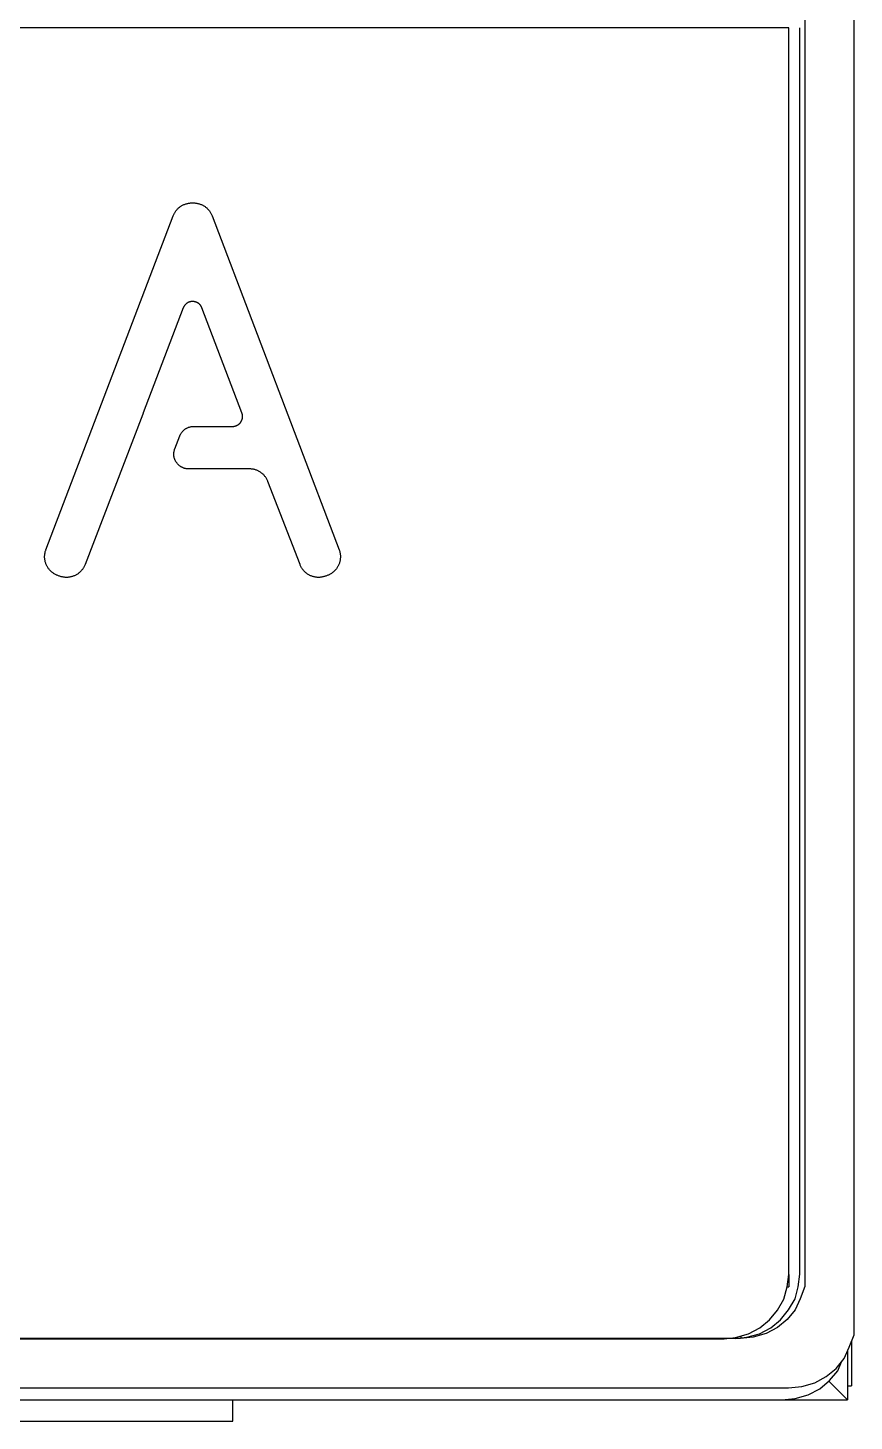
# Model space of a CAD drawing. Header units: millimetres. Extents: x -1283 to 2747, y -259 to 2557.
# Drawn here: x 1809.7 to 1860.1, y 370.2 to 455.2 of the extents above; entities that cross this region are included whole.
import ezdxf

# ---------------------------------------------------------------- set-up
doc = ezdxf.new("R2010")
doc.units = ezdxf.units.MM
doc.header["$MEASUREMENT"] = 0
doc.layers.add('Utwórz2D linie widoczne', color=7, linetype='Continuous', true_color=0x000000)

msp = doc.modelspace()

# ---------------------------------------------------------------- linework, layer by layer
at = {"layer": 'Utwórz2D linie widoczne'}
for p, q in [((1860.051, 375.439), (1860.051, 749)), ((1857.051, 746.05), (1857.051, 378.388)), ((1856.06, 455.208), (1483.06, 455.208)), ((1856.06, 379.134), (1856.06, 455.208)), ((1856.741, 379.145), (1856.741, 455.218)), ((1818.567, 443.86), (1818.586, 443.897)), ((1818.586, 443.897), (1818.607, 443.934)), ((1818.607, 443.934), (1818.629, 443.969)), ((1818.629, 443.969), (1818.652, 444.004)), ((1818.652, 444.004), (1818.677, 444.038)), ((1818.677, 444.038), (1818.702, 444.071)), ((1818.702, 444.071), (1818.729, 444.104)), ((1818.729, 444.104), (1818.757, 444.135)), ((1818.757, 444.135), (1818.786, 444.165)), ((1818.786, 444.165), (1818.815, 444.195)), ((1818.815, 444.195), (1818.846, 444.223)), ((1818.846, 444.223), (1818.878, 444.25)), ((1818.878, 444.25), (1818.911, 444.276)), ((1818.911, 444.276), (1818.945, 444.301)), ((1818.945, 444.301), (1818.979, 444.325)), ((1818.979, 444.325), (1819.014, 444.347)), ((1819.014, 444.347), (1819.05, 444.369)), ((1819.05, 444.369), (1819.087, 444.389)), ((1819.087, 444.389), (1819.125, 444.408)), ((1819.125, 444.408), (1819.163, 444.425)), ((1819.163, 444.425), (1819.201, 444.441)), ((1819.201, 444.441), (1819.24, 444.456)), ((1819.24, 444.456), (1819.28, 444.47)), ((1819.28, 444.47), (1819.32, 444.482)), ((1819.32, 444.482), (1819.361, 444.492)), ((1819.361, 444.492), (1819.401, 444.502)), ((1819.401, 444.502), (1819.442, 444.51)), ((1819.442, 444.51), (1819.484, 444.516)), ((1819.484, 444.516), (1819.525, 444.521)), ((1819.525, 444.521), (1819.567, 444.525)), ((1819.567, 444.525), (1819.609, 444.527)), ((1819.609, 444.527), (1819.651, 444.528)), ((1819.651, 444.528), (1819.753, 444.528)), ((1819.753, 444.528), (1819.794, 444.527)), ((1819.794, 444.527), (1819.836, 444.525)), ((1819.836, 444.525), (1819.878, 444.521)), ((1819.878, 444.521), (1819.92, 444.516)), ((1819.92, 444.516), (1819.961, 444.51)), ((1819.961, 444.51), (1820.002, 444.502)), ((1820.002, 444.502), (1820.043, 444.492)), ((1820.043, 444.492), (1820.084, 444.482)), ((1820.084, 444.482), (1820.124, 444.47)), ((1820.124, 444.47), (1820.163, 444.456)), ((1820.163, 444.456), (1820.203, 444.441)), ((1820.203, 444.441), (1820.241, 444.425)), ((1820.241, 444.425), (1820.279, 444.408)), ((1820.279, 444.408), (1820.317, 444.389)), ((1820.317, 444.389), (1820.354, 444.369)), ((1820.354, 444.369), (1820.39, 444.347)), ((1820.39, 444.347), (1820.425, 444.325)), ((1820.425, 444.325), (1820.459, 444.301)), ((1820.459, 444.301), (1820.493, 444.276)), ((1820.493, 444.276), (1820.526, 444.25)), ((1820.526, 444.25), (1820.558, 444.223)), ((1820.558, 444.223), (1820.589, 444.194)), ((1820.589, 444.194), (1820.618, 444.165)), ((1820.618, 444.165), (1820.647, 444.135)), ((1820.647, 444.135), (1820.675, 444.103)), ((1820.675, 444.103), (1820.702, 444.071)), ((1820.702, 444.071), (1820.727, 444.038)), ((1820.727, 444.038), (1820.752, 444.004)), ((1820.752, 444.004), (1820.775, 443.969)), ((1820.775, 443.969), (1820.797, 443.933)), ((1820.797, 443.933), (1820.818, 443.897)), ((1820.818, 443.897), (1820.837, 443.86)), ((1810.754, 423.365), (1818.516, 443.745)), ((1818.516, 443.745), (1818.532, 443.784)), ((1818.532, 443.784), (1818.549, 443.823)), ((1818.549, 443.823), (1818.567, 443.86)), ((1820.837, 443.86), (1820.856, 443.822)), ((1820.856, 443.822), (1820.872, 443.784)), ((1820.872, 443.784), (1820.888, 443.745)), ((1820.888, 443.745), (1828.637, 423.364)), ((1819.133, 438.123), (1816.688, 431.71)), ((1819.14, 438.143), (1819.133, 438.123)), ((1819.149, 438.162), (1819.14, 438.143)), ((1819.158, 438.181), (1819.149, 438.162)), ((1819.168, 438.199), (1819.158, 438.181)), ((1819.178, 438.218), (1819.168, 438.199)), ((1819.189, 438.235), (1819.178, 438.218)), ((1819.201, 438.253), (1819.189, 438.235)), ((1819.213, 438.27), (1819.201, 438.253)), ((1819.226, 438.286), (1819.213, 438.27)), ((1819.239, 438.303), (1819.226, 438.286)), ((1819.253, 438.318), (1819.239, 438.303)), ((1819.268, 438.333), (1819.253, 438.318)), ((1819.283, 438.348), (1819.268, 438.333)), ((1819.298, 438.362), (1819.283, 438.348)), ((1819.314, 438.376), (1819.298, 438.362)), ((1819.33, 438.389), (1819.314, 438.376)), ((1819.347, 438.401), (1819.33, 438.389)), ((1819.364, 438.413), (1819.347, 438.401)), ((1819.382, 438.424), (1819.364, 438.413)), ((1819.4, 438.435), (1819.382, 438.424)), ((1819.418, 438.445), (1819.4, 438.435)), ((1819.437, 438.455), (1819.418, 438.445)), ((1819.456, 438.463), (1819.437, 438.455)), ((1819.476, 438.471), (1819.456, 438.463)), ((1819.495, 438.479), (1819.476, 438.471)), ((1819.515, 438.486), (1819.495, 438.479)), ((1819.535, 438.492), (1819.515, 438.486)), ((1819.555, 438.497), (1819.535, 438.492)), ((1819.576, 438.502), (1819.555, 438.497)), ((1819.596, 438.506), (1819.576, 438.502)), ((1819.617, 438.509), (1819.596, 438.506)), ((1819.638, 438.511), (1819.617, 438.509)), ((1819.659, 438.513), (1819.638, 438.511)), ((1819.68, 438.514), (1819.659, 438.513)), ((1819.701, 438.514), (1819.68, 438.514)), ((1819.721, 438.514), (1819.701, 438.514)), ((1819.742, 438.513), (1819.721, 438.514)), ((1819.763, 438.511), (1819.742, 438.513)), ((1819.784, 438.509), (1819.763, 438.511)), ((1819.805, 438.505), (1819.784, 438.509)), ((1819.825, 438.501), (1819.805, 438.505)), ((1819.846, 438.497), (1819.825, 438.501)), ((1819.866, 438.491), (1819.846, 438.497)), ((1819.886, 438.485), (1819.866, 438.491)), ((1819.906, 438.479), (1819.886, 438.485)), ((1819.925, 438.471), (1819.906, 438.479)), ((1819.945, 438.463), (1819.925, 438.471)), ((1819.964, 438.454), (1819.945, 438.463)), ((1819.983, 438.445), (1819.964, 438.454)), ((1820.001, 438.435), (1819.983, 438.445)), ((1820.019, 438.424), (1820.001, 438.435)), ((1820.037, 438.413), (1820.019, 438.424)), ((1820.054, 438.401), (1820.037, 438.413)), ((1820.071, 438.388), (1820.054, 438.401)), ((1820.087, 438.375), (1820.071, 438.388)), ((1820.103, 438.362), (1820.087, 438.375)), ((1820.118, 438.348), (1820.103, 438.362)), ((1820.133, 438.333), (1820.118, 438.348)), ((1820.148, 438.318), (1820.133, 438.333)), ((1820.162, 438.302), (1820.148, 438.318)), ((1820.175, 438.286), (1820.162, 438.302)), ((1820.188, 438.269), (1820.175, 438.286)), ((1820.2, 438.252), (1820.188, 438.269)), ((1820.212, 438.235), (1820.2, 438.252)), ((1820.223, 438.217), (1820.212, 438.235)), ((1820.233, 438.199), (1820.223, 438.217)), ((1820.243, 438.18), (1820.233, 438.199)), ((1820.252, 438.161), (1820.243, 438.18)), ((1820.26, 438.142), (1820.252, 438.161)), ((1820.268, 438.123), (1820.26, 438.142)), ((1822.705, 431.709), (1820.268, 438.123)), ((1816.666, 431.642), (1813.137, 422.451)), ((1816.671, 431.659), (1816.666, 431.642)), ((1816.676, 431.676), (1816.671, 431.659)), ((1816.682, 431.693), (1816.676, 431.676)), ((1816.688, 431.71), (1816.682, 431.693)), ((1822.625, 431.132), (1822.637, 431.149)), ((1822.637, 431.149), (1822.649, 431.166)), ((1822.649, 431.166), (1822.66, 431.184)), ((1822.66, 431.184), (1822.67, 431.202)), ((1822.67, 431.202), (1822.68, 431.221)), ((1822.68, 431.221), (1822.689, 431.24)), ((1822.689, 431.24), (1822.698, 431.259)), ((1822.698, 431.259), (1822.705, 431.278)), ((1822.712, 431.69), (1822.705, 431.709)), ((1822.705, 431.278), (1822.712, 431.298)), ((1822.719, 431.67), (1822.712, 431.69)), ((1822.712, 431.298), (1822.719, 431.318)), ((1822.724, 431.649), (1822.719, 431.67)), ((1822.719, 431.318), (1822.725, 431.338)), ((1822.729, 431.629), (1822.724, 431.649)), ((1822.725, 431.338), (1822.73, 431.359)), ((1822.734, 431.609), (1822.729, 431.629)), ((1822.73, 431.359), (1822.734, 431.379)), ((1822.737, 431.588), (1822.734, 431.609)), ((1822.734, 431.379), (1822.738, 431.4)), ((1822.74, 431.567), (1822.737, 431.588)), ((1822.738, 431.4), (1822.74, 431.421)), ((1822.742, 431.546), (1822.74, 431.567)), ((1822.74, 431.421), (1822.743, 431.442)), ((1822.744, 431.525), (1822.742, 431.546)), ((1822.743, 431.442), (1822.744, 431.462)), ((1822.745, 431.504), (1822.744, 431.525)), ((1822.744, 431.462), (1822.745, 431.483)), ((1822.745, 431.483), (1822.745, 431.504)), ((1818.615, 429.524), (1818.915, 430.306)), ((1818.915, 430.306), (1818.927, 430.334)), ((1818.927, 430.334), (1818.939, 430.363)), ((1818.939, 430.363), (1818.953, 430.391)), ((1818.94, 430.365), (1818.948, 430.381)), ((1818.948, 430.381), (1818.956, 430.397)), ((1818.953, 430.391), (1818.967, 430.418)), ((1818.967, 430.418), (1818.983, 430.445)), ((1818.983, 430.445), (1818.999, 430.472)), ((1818.999, 430.472), (1819.017, 430.498)), ((1819.017, 430.498), (1819.035, 430.523)), ((1819.035, 430.523), (1819.054, 430.548)), ((1819.054, 430.548), (1819.074, 430.572)), ((1819.074, 430.572), (1819.095, 430.595)), ((1819.095, 430.595), (1819.116, 430.617)), ((1819.116, 430.617), (1819.138, 430.639)), ((1819.138, 430.639), (1819.161, 430.66)), ((1819.161, 430.66), (1819.185, 430.68)), ((1819.185, 430.68), (1819.209, 430.7)), ((1819.209, 430.7), (1819.235, 430.718)), ((1819.235, 430.718), (1819.26, 430.736)), ((1819.26, 430.736), (1819.286, 430.752)), ((1819.286, 430.752), (1819.313, 430.768)), ((1819.313, 430.768), (1819.341, 430.783)), ((1819.341, 430.783), (1819.368, 430.797)), ((1819.368, 430.797), (1819.397, 430.81)), ((1819.397, 430.81), (1819.425, 430.822)), ((1819.425, 430.822), (1819.455, 430.833)), ((1819.455, 430.833), (1819.484, 430.843)), ((1819.484, 430.843), (1819.514, 430.852)), ((1819.514, 430.852), (1819.544, 430.86)), ((1819.544, 430.86), (1819.574, 430.867)), ((1819.574, 430.867), (1819.605, 430.873)), ((1819.605, 430.873), (1819.636, 430.878)), ((1819.636, 430.878), (1819.667, 430.881)), ((1819.667, 430.881), (1819.698, 430.884)), ((1819.698, 430.884), (1819.729, 430.886)), ((1819.729, 430.886), (1819.76, 430.886)), ((1819.76, 430.886), (1822.137, 430.886)), ((1822.137, 430.886), (1822.158, 430.887)), ((1822.158, 430.887), (1822.179, 430.888)), ((1822.179, 430.888), (1822.2, 430.889)), ((1822.2, 430.889), (1822.221, 430.892)), ((1822.221, 430.892), (1822.242, 430.895)), ((1822.242, 430.895), (1822.262, 430.899)), ((1822.262, 430.899), (1822.283, 430.904)), ((1822.283, 430.904), (1822.303, 430.909)), ((1822.303, 430.909), (1822.323, 430.915)), ((1822.323, 430.915), (1822.343, 430.922)), ((1822.343, 430.922), (1822.363, 430.93)), ((1822.363, 430.93), (1822.382, 430.938)), ((1822.382, 430.938), (1822.401, 430.946)), ((1822.401, 430.946), (1822.42, 430.956)), ((1822.42, 430.956), (1822.438, 430.966)), ((1822.438, 430.966), (1822.456, 430.977)), ((1822.456, 430.977), (1822.474, 430.988)), ((1822.474, 430.988), (1822.491, 431)), ((1822.491, 431), (1822.508, 431.012)), ((1822.508, 431.012), (1822.524, 431.025)), ((1822.524, 431.025), (1822.54, 431.039)), ((1822.54, 431.039), (1822.556, 431.053)), ((1822.556, 431.053), (1822.571, 431.068)), ((1822.571, 431.068), (1822.585, 431.083)), ((1822.585, 431.083), (1822.599, 431.099)), ((1822.599, 431.099), (1822.612, 431.115)), ((1822.612, 431.115), (1822.625, 431.132)), ((1818.578, 429.404), (1818.586, 429.435)), ((1818.586, 429.435), (1818.595, 429.465)), ((1818.595, 429.465), (1818.604, 429.494)), ((1818.604, 429.494), (1818.615, 429.524)), ((1818.555, 429.218), (1818.556, 429.249)), ((1818.555, 429.187), (1818.555, 429.218)), ((1818.556, 429.155), (1818.555, 429.187)), ((1818.556, 429.249), (1818.558, 429.281)), ((1818.558, 429.124), (1818.556, 429.155)), ((1818.558, 429.281), (1818.562, 429.312)), ((1818.561, 429.093), (1818.558, 429.124)), ((1818.565, 429.062), (1818.561, 429.093)), ((1818.562, 429.312), (1818.566, 429.343)), ((1818.571, 429.031), (1818.565, 429.062)), ((1818.566, 429.343), (1818.572, 429.374)), ((1818.577, 429.001), (1818.571, 429.031)), ((1818.572, 429.374), (1818.578, 429.404)), ((1818.584, 428.97), (1818.577, 429.001)), ((1818.593, 428.94), (1818.584, 428.97)), ((1818.602, 428.91), (1818.593, 428.94)), ((1818.613, 428.881), (1818.602, 428.91)), ((1818.624, 428.852), (1818.613, 428.881)), ((1818.637, 428.823), (1818.624, 428.852)), ((1818.65, 428.795), (1818.637, 428.823)), ((1818.665, 428.767), (1818.65, 428.795)), ((1818.68, 428.74), (1818.665, 428.767)), ((1818.697, 428.713), (1818.68, 428.74)), ((1818.714, 428.687), (1818.697, 428.713)), ((1818.732, 428.661), (1818.714, 428.687)), ((1818.751, 428.637), (1818.732, 428.661)), ((1818.771, 428.612), (1818.751, 428.637)), ((1818.792, 428.589), (1818.771, 428.612)), ((1818.813, 428.566), (1818.792, 428.589)), ((1818.836, 428.544), (1818.813, 428.566)), ((1818.859, 428.523), (1818.836, 428.544)), ((1818.882, 428.503), (1818.859, 428.523)), ((1818.907, 428.483), (1818.882, 428.503)), ((1818.932, 428.464), (1818.907, 428.483)), ((1818.958, 428.447), (1818.932, 428.464)), ((1818.984, 428.43), (1818.958, 428.447)), ((1819.011, 428.414), (1818.984, 428.43)), ((1819.038, 428.399), (1819.011, 428.414)), ((1819.066, 428.384), (1819.038, 428.399)), ((1819.095, 428.371), (1819.066, 428.384)), ((1819.124, 428.359), (1819.095, 428.371)), ((1819.153, 428.348), (1819.124, 428.359)), ((1819.183, 428.338), (1819.153, 428.348)), ((1819.213, 428.329), (1819.183, 428.338)), ((1819.243, 428.321), (1819.213, 428.329)), ((1819.273, 428.314), (1819.243, 428.321)), ((1819.304, 428.308), (1819.273, 428.314)), ((1819.335, 428.303), (1819.304, 428.308)), ((1819.366, 428.299), (1819.335, 428.303)), ((1819.397, 428.297), (1819.366, 428.299)), ((1819.429, 428.295), (1819.397, 428.297)), ((1819.46, 428.294), (1819.429, 428.295)), ((1823.166, 428.294), (1819.46, 428.294)), ((1823.208, 428.294), (1823.166, 428.294)), ((1823.249, 428.292), (1823.208, 428.294)), ((1823.291, 428.288), (1823.249, 428.292)), ((1823.332, 428.283), (1823.291, 428.288)), ((1823.374, 428.277), (1823.332, 428.283)), ((1823.415, 428.269), (1823.374, 428.277)), ((1823.455, 428.259), (1823.415, 428.269)), ((1823.496, 428.249), (1823.455, 428.259)), ((1823.536, 428.237), (1823.496, 428.249)), ((1823.575, 428.223), (1823.536, 428.237)), ((1823.614, 428.209), (1823.575, 428.223)), ((1823.653, 428.193), (1823.614, 428.209)), ((1823.691, 428.175), (1823.653, 428.193)), ((1823.728, 428.157), (1823.691, 428.175)), ((1823.765, 428.137), (1823.728, 428.157)), ((1823.801, 428.115), (1823.765, 428.137)), ((1823.836, 428.093), (1823.801, 428.115)), ((1823.87, 428.069), (1823.836, 428.093)), ((1823.904, 428.045), (1823.87, 428.069)), ((1823.937, 428.019), (1823.904, 428.045)), ((1823.968, 427.992), (1823.937, 428.019)), ((1823.999, 427.964), (1823.968, 427.992)), ((1824.029, 427.934), (1823.999, 427.964)), ((1824.058, 427.904), (1824.029, 427.934)), ((1824.086, 427.873), (1824.058, 427.904)), ((1824.112, 427.841), (1824.086, 427.873)), ((1824.138, 427.808), (1824.112, 427.841)), ((1824.162, 427.774), (1824.138, 427.808)), ((1824.186, 427.74), (1824.162, 427.774)), ((1824.208, 427.704), (1824.186, 427.74)), ((1824.229, 427.668), (1824.208, 427.704)), ((1824.248, 427.631), (1824.229, 427.668)), ((1824.267, 427.594), (1824.248, 427.631)), ((1824.284, 427.556), (1824.267, 427.594)), ((1824.299, 427.517), (1824.284, 427.556)), ((1826.254, 422.451), (1824.299, 427.517)), ((1810.675, 422.953), (1810.676, 422.995)), ((1810.675, 422.911), (1810.675, 422.953)), ((1810.676, 422.869), (1810.675, 422.911)), ((1810.676, 422.995), (1810.679, 423.037)), ((1810.679, 422.827), (1810.676, 422.869)), ((1810.679, 423.037), (1810.684, 423.079)), ((1810.684, 422.785), (1810.679, 422.827)), ((1810.684, 423.079), (1810.69, 423.121)), ((1810.69, 422.744), (1810.684, 422.785)), ((1810.69, 423.121), (1810.697, 423.163)), ((1810.697, 422.702), (1810.69, 422.744)), ((1810.697, 423.163), (1810.705, 423.204)), ((1810.706, 422.661), (1810.697, 422.702)), ((1810.705, 423.204), (1810.716, 423.245)), ((1810.716, 422.62), (1810.706, 422.661)), ((1810.716, 423.245), (1810.727, 423.285)), ((1810.727, 423.285), (1810.74, 423.325)), ((1810.74, 423.325), (1810.754, 423.365)), ((1828.637, 423.364), (1828.651, 423.325)), ((1828.651, 423.325), (1828.664, 423.285)), ((1828.664, 423.285), (1828.675, 423.244)), ((1828.675, 423.244), (1828.686, 423.203)), ((1828.685, 422.661), (1828.675, 422.62)), ((1828.694, 422.702), (1828.685, 422.661)), ((1828.686, 423.203), (1828.694, 423.162)), ((1828.694, 423.162), (1828.701, 423.121)), ((1828.701, 422.743), (1828.694, 422.702)), ((1828.701, 423.121), (1828.707, 423.079)), ((1828.707, 422.785), (1828.701, 422.743)), ((1828.707, 423.079), (1828.712, 423.037)), ((1828.711, 422.827), (1828.707, 422.785)), ((1828.714, 422.869), (1828.711, 422.827)), ((1828.712, 423.037), (1828.714, 422.995)), ((1828.714, 422.995), (1828.716, 422.953)), ((1828.716, 422.911), (1828.714, 422.869)), ((1828.716, 422.953), (1828.716, 422.911)), ((1810.727, 422.579), (1810.716, 422.62)), ((1810.74, 422.539), (1810.727, 422.579)), ((1810.755, 422.5), (1810.74, 422.539)), ((1810.77, 422.461), (1810.755, 422.5)), ((1810.787, 422.422), (1810.77, 422.461)), ((1810.806, 422.384), (1810.787, 422.422)), ((1810.825, 422.347), (1810.806, 422.384)), ((1810.846, 422.31), (1810.825, 422.347)), ((1810.868, 422.275), (1810.846, 422.31)), ((1810.892, 422.24), (1810.868, 422.275)), ((1810.916, 422.205), (1810.892, 422.24)), ((1810.942, 422.172), (1810.916, 422.205)), ((1810.969, 422.14), (1810.942, 422.172)), ((1810.997, 422.108), (1810.969, 422.14)), ((1811.026, 422.078), (1810.997, 422.108)), ((1811.057, 422.048), (1811.026, 422.078)), ((1811.088, 422.02), (1811.057, 422.048)), ((1811.12, 421.993), (1811.088, 422.02)), ((1811.153, 421.967), (1811.12, 421.993)), ((1811.187, 421.942), (1811.153, 421.967)), ((1811.222, 421.918), (1811.187, 421.942)), ((1811.257, 421.895), (1811.222, 421.918)), ((1811.293, 421.874), (1811.257, 421.895)), ((1811.331, 421.854), (1811.293, 421.874)), ((1811.368, 421.835), (1811.331, 421.854)), ((1811.407, 421.818), (1811.368, 421.835)), ((1811.446, 421.802), (1811.407, 421.818)), ((1811.56, 421.757), (1811.446, 421.802)), ((1812.531, 421.793), (1812.493, 421.776)), ((1812.568, 421.812), (1812.531, 421.793)), ((1812.604, 421.832), (1812.568, 421.812)), ((1812.64, 421.853), (1812.604, 421.832)), ((1812.675, 421.875), (1812.64, 421.853)), ((1812.71, 421.899), (1812.675, 421.875)), ((1812.743, 421.924), (1812.71, 421.899)), ((1812.776, 421.95), (1812.743, 421.924)), ((1812.807, 421.977), (1812.776, 421.95)), ((1812.838, 422.005), (1812.807, 421.977)), ((1812.868, 422.034), (1812.838, 422.005)), ((1812.897, 422.064), (1812.868, 422.034)), ((1812.924, 422.095), (1812.897, 422.064)), ((1812.951, 422.127), (1812.924, 422.095)), ((1812.977, 422.16), (1812.951, 422.127)), ((1813.001, 422.194), (1812.977, 422.16)), ((1813.024, 422.228), (1813.001, 422.194)), ((1813.046, 422.264), (1813.024, 422.228)), ((1813.067, 422.3), (1813.046, 422.264)), ((1813.086, 422.337), (1813.067, 422.3)), ((1813.105, 422.374), (1813.086, 422.337)), ((1813.122, 422.412), (1813.105, 422.374)), ((1813.137, 422.451), (1813.122, 422.412)), ((1826.269, 422.412), (1826.254, 422.451)), ((1826.286, 422.374), (1826.269, 422.412)), ((1826.304, 422.337), (1826.286, 422.374)), ((1826.324, 422.3), (1826.304, 422.337)), ((1826.345, 422.264), (1826.324, 422.3)), ((1826.367, 422.228), (1826.345, 422.264)), ((1826.39, 422.194), (1826.367, 422.228)), ((1826.414, 422.16), (1826.39, 422.194)), ((1826.44, 422.127), (1826.414, 422.16)), ((1826.466, 422.095), (1826.44, 422.127)), ((1826.494, 422.064), (1826.466, 422.095)), ((1826.523, 422.034), (1826.494, 422.064)), ((1826.553, 422.005), (1826.523, 422.034)), ((1826.584, 421.977), (1826.553, 422.005)), ((1826.615, 421.95), (1826.584, 421.977)), ((1826.648, 421.924), (1826.615, 421.95)), ((1826.681, 421.899), (1826.648, 421.924)), ((1826.716, 421.875), (1826.681, 421.899)), ((1826.751, 421.853), (1826.716, 421.875)), ((1826.787, 421.832), (1826.751, 421.853)), ((1826.823, 421.812), (1826.787, 421.832)), ((1826.86, 421.793), (1826.823, 421.812)), ((1826.898, 421.776), (1826.86, 421.793)), ((1827.945, 421.802), (1827.831, 421.757)), ((1827.984, 421.818), (1827.945, 421.802)), ((1828.023, 421.836), (1827.984, 421.818)), ((1828.06, 421.854), (1828.023, 421.836)), ((1828.097, 421.874), (1828.06, 421.854)), ((1828.134, 421.896), (1828.097, 421.874)), ((1828.169, 421.918), (1828.134, 421.896)), ((1828.204, 421.942), (1828.169, 421.918)), ((1828.238, 421.967), (1828.204, 421.942)), ((1828.271, 421.993), (1828.238, 421.967)), ((1828.303, 422.02), (1828.271, 421.993)), ((1828.334, 422.049), (1828.303, 422.02)), ((1828.364, 422.078), (1828.334, 422.049)), ((1828.394, 422.108), (1828.364, 422.078)), ((1828.422, 422.14), (1828.394, 422.108)), ((1828.449, 422.172), (1828.422, 422.14)), ((1828.474, 422.205), (1828.449, 422.172)), ((1828.499, 422.24), (1828.474, 422.205)), ((1828.522, 422.275), (1828.499, 422.24)), ((1828.545, 422.31), (1828.522, 422.275)), ((1828.565, 422.347), (1828.545, 422.31)), ((1828.585, 422.384), (1828.565, 422.347)), ((1828.603, 422.422), (1828.585, 422.384)), ((1828.621, 422.461), (1828.603, 422.422)), ((1828.636, 422.5), (1828.621, 422.461)), ((1828.651, 422.539), (1828.636, 422.5)), ((1828.663, 422.579), (1828.651, 422.539)), ((1828.675, 422.62), (1828.663, 422.579)), ((1811.599, 421.742), (1811.56, 421.757)), ((1811.638, 421.729), (1811.599, 421.742)), ((1811.678, 421.717), (1811.638, 421.729)), ((1811.719, 421.707), (1811.678, 421.717)), ((1811.759, 421.698), (1811.719, 421.707)), ((1811.8, 421.69), (1811.759, 421.698)), ((1811.841, 421.684), (1811.8, 421.69)), ((1811.883, 421.679), (1811.841, 421.684)), ((1811.924, 421.676), (1811.883, 421.679)), ((1811.966, 421.674), (1811.924, 421.676)), ((1812.007, 421.673), (1811.966, 421.674)), ((1812.049, 421.674), (1812.007, 421.673)), ((1812.091, 421.676), (1812.049, 421.674)), ((1812.132, 421.68), (1812.091, 421.676)), ((1812.173, 421.685), (1812.132, 421.68)), ((1812.215, 421.691), (1812.173, 421.685)), ((1812.255, 421.699), (1812.215, 421.691)), ((1812.296, 421.709), (1812.255, 421.699)), ((1812.336, 421.719), (1812.296, 421.709)), ((1812.376, 421.731), (1812.336, 421.719)), ((1812.416, 421.745), (1812.376, 421.731)), ((1812.454, 421.76), (1812.416, 421.745)), ((1812.493, 421.776), (1812.454, 421.76)), ((1826.937, 421.76), (1826.898, 421.776)), ((1826.975, 421.745), (1826.937, 421.76)), ((1827.015, 421.731), (1826.975, 421.745)), ((1827.055, 421.719), (1827.015, 421.731)), ((1827.095, 421.709), (1827.055, 421.719)), ((1827.136, 421.699), (1827.095, 421.709)), ((1827.176, 421.691), (1827.136, 421.699)), ((1827.218, 421.685), (1827.176, 421.691)), ((1827.259, 421.68), (1827.218, 421.685)), ((1827.3, 421.676), (1827.259, 421.68)), ((1827.342, 421.674), (1827.3, 421.676)), ((1827.384, 421.673), (1827.342, 421.674)), ((1827.425, 421.674), (1827.384, 421.673)), ((1827.467, 421.676), (1827.425, 421.674)), ((1827.508, 421.679), (1827.467, 421.676)), ((1827.55, 421.684), (1827.508, 421.679)), ((1827.591, 421.69), (1827.55, 421.684)), ((1827.632, 421.698), (1827.591, 421.69)), ((1827.672, 421.707), (1827.632, 421.698)), ((1827.713, 421.718), (1827.672, 421.707)), ((1827.753, 421.729), (1827.713, 421.718)), ((1827.792, 421.743), (1827.753, 421.729)), ((1827.831, 421.757), (1827.792, 421.743)), ((1855.963, 378.367), (1856.06, 379.134)), ((1856.06, 379.134), (1856.06, 378.367)), ((1856.643, 378.378), (1856.741, 379.145)), ((1855.372, 376.954), (1855.765, 377.631)), ((1855.765, 377.631), (1855.963, 378.367)), ((1855.963, 378.367), (1856.06, 378.367)), ((1856.053, 376.965), (1856.446, 377.642)), ((1856.446, 377.642), (1856.643, 378.378)), ((1856.757, 377.648), (1856.461, 376.97)), ((1857.051, 378.388), (1856.757, 377.648)), ((1854.881, 376.356), (1855.372, 376.954)), ((1855.562, 376.367), (1856.053, 376.965)), ((1856.461, 376.97), (1855.968, 376.372)), ((1853.606, 375.501), (1854.293, 375.865)), ((1854.287, 375.512), (1854.973, 375.876)), ((1854.293, 375.865), (1854.881, 376.356)), ((1855.378, 375.882), (1854.688, 375.518)), ((1854.973, 375.876), (1855.562, 376.367)), ((1855.968, 376.372), (1855.378, 375.882)), ((1486.987, 375.208), (1852.134, 375.208)), ((1853.114, 375.218), (1486.988, 375.218)), ((1852.134, 375.208), (1852.82, 375.286)), ((1852.815, 375.218), (1853.501, 375.297)), ((1852.82, 375.286), (1853.606, 375.501)), ((1853.902, 375.295), (1853.114, 375.218)), ((1853.135, 375.372), (1853.135, 375.22)), ((1853.501, 375.297), (1854.287, 375.512)), ((1854.688, 375.518), (1853.902, 375.295)), ((1859.752, 374.687), (1860.051, 375.439)), ((1859.889, 375.033), (1859.889, 372.331)), ((1859.451, 373.998), (1859.752, 374.687)), ((1859.65, 374.454), (1859.65, 371.475)), ((1858.352, 372.892), (1858.951, 373.39)), ((1858.951, 373.39), (1859.451, 373.998)), ((1859.051, 373.256), (1859.287, 373.799)), ((1856.852, 372.297), (1857.65, 372.523)), ((1857.65, 372.523), (1858.352, 372.892)), ((1857.951, 372.151), (1858.551, 372.649)), ((1858.51, 372.615), (1859.65, 371.475)), ((1858.551, 372.649), (1859.051, 373.256)), ((1484.051, 372.218), (1856.051, 372.218)), ((1856.051, 372.218), (1856.852, 372.297)), ((1856.451, 371.555), (1857.25, 371.782)), ((1857.25, 371.782), (1857.951, 372.151)), ((1859.65, 372.331), (1859.889, 372.331)), ((1479.65, 371.475), (1859.65, 371.475)), ((1483.65, 371.477), (1855.65, 371.477)), ((1822.15, 370.178), (1822.15, 371.475)), ((1831.226, 371.475), (1831.226, 371.477)), ((1855.65, 371.477), (1856.451, 371.555)), ((1522.15, 370.177), (1822.15, 370.177))]:
    msp.add_line(p, q, dxfattribs=at)

doc.saveas('drawing.dxf')
